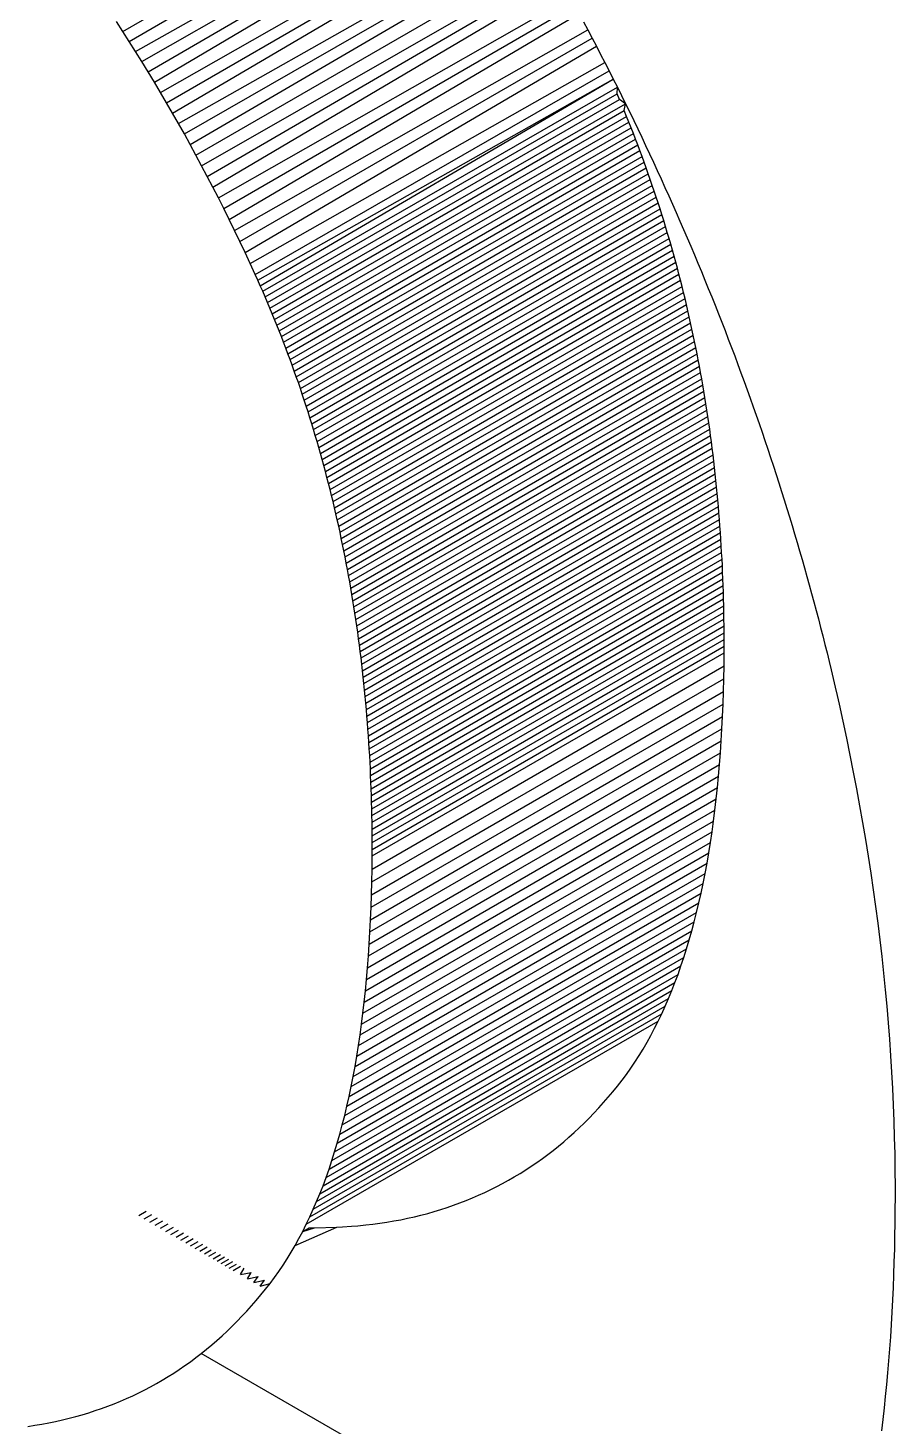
# Model space of a CAD drawing. Header units: millimetres. Extents: x 153 to 4750, y 92 to 3343.
# Drawn here: x 3988.69 to 3993.92, y 2413.38 to 2421.81 of the extents above; entities that cross this region are included whole.
import ezdxf

# ---------------------------------------------------------------- set-up
doc = ezdxf.new("R2010")
doc.units = ezdxf.units.MM

msp = doc.modelspace()

# ---------------------------------------------------------------- linework, layer by layer
for p, q in [((3989.2639, 2421.7844), (3991.3635, 2422.997)), ((3989.3026, 2421.7238), (3991.3936, 2422.9499)), ((3989.3409, 2421.663), (3991.4533, 2422.8553)), ((3989.3789, 2421.6019), (3991.4829, 2422.808)), ((3989.4165, 2421.5404), (3991.5123, 2422.7605)), ((3989.4538, 2421.4787), (3991.5416, 2422.7129)), ((3989.4907, 2421.4167), (3991.5996, 2422.6176)), ((3989.5272, 2421.3544), (3991.6284, 2422.5698)), ((3989.5634, 2421.2919), (3991.657, 2422.5219)), ((3989.5992, 2421.229), (3991.7137, 2422.4259)), ((3989.6346, 2421.1658), (3991.7418, 2422.3777)), ((3989.6697, 2421.1024), (3991.7697, 2422.3295)), ((3989.7044, 2421.0387), (3991.8122, 2422.2555)), ((3989.7388, 2420.9746), (3991.8526, 2422.1843)), ((3989.7728, 2420.9103), (3991.8799, 2422.1358)), ((3989.8064, 2420.8457), (3991.907, 2422.0872)), ((3989.8397, 2420.7808), (3991.9607, 2421.9896)), ((3989.8726, 2420.7156), (3991.9873, 2421.9407)), ((3989.9051, 2420.6502), (3992.0138, 2421.8918)), ((3989.2639, 2421.7844), (3989.2248, 2421.8447)), ((3989.3026, 2421.7238), (3989.2639, 2421.7844)), ((3989.9373, 2420.5844), (3992.0662, 2421.7936)), ((3992.0401, 2421.8427), (3992.0662, 2421.7936)), ((3992.0662, 2421.7936), (3992.0922, 2421.7444)), ((3989.3409, 2421.663), (3989.3026, 2421.7238)), ((3989.9691, 2420.5183), (3992.0922, 2421.7444)), ((3990.0005, 2420.452), (3992.118, 2421.6951)), ((3992.0922, 2421.7444), (3992.118, 2421.6951)), ((3992.118, 2421.6951), (3992.1436, 2421.6457)), ((3989.3789, 2421.6019), (3989.3409, 2421.663)), ((3992.1436, 2421.6457), (3992.1691, 2421.5962)), ((3989.4165, 2421.5404), (3989.3789, 2421.6019)), ((3989.4538, 2421.4787), (3989.4165, 2421.5404)), ((3990.0316, 2420.3854), (3992.1691, 2421.5962)), ((3990.0623, 2420.3185), (3992.1944, 2421.5466)), ((3992.1691, 2421.5962), (3992.1944, 2421.5466)), ((3992.1944, 2421.5466), (3992.2195, 2421.497)), ((3989.4907, 2421.4167), (3989.4538, 2421.4787)), ((3990.0774, 2420.2849), (3992.2195, 2421.497)), ((3990.0924, 2420.2512), (3992.2195, 2421.497)), ((3990.1072, 2420.2174), (3992.2445, 2421.4473)), ((3992.2195, 2421.497), (3992.2445, 2421.4473)), ((3992.2432, 2421.4084), (3992.2445, 2421.4473)), ((3992.2445, 2421.4473), (3992.2693, 2421.3975)), ((3989.5272, 2421.3544), (3989.4907, 2421.4167)), ((3990.1218, 2420.1836), (3992.2432, 2421.4084)), ((3990.1363, 2420.1497), (3992.2576, 2421.3744)), ((3992.2576, 2421.3744), (3992.2432, 2421.4084)), ((3992.294, 2421.3476), (3992.2576, 2421.3744)), ((3992.2693, 2421.3975), (3992.294, 2421.3476)), ((3989.5634, 2421.2919), (3989.5272, 2421.3544)), ((3989.5992, 2421.229), (3989.5634, 2421.2919)), ((3990.1506, 2420.1157), (3992.294, 2421.3476)), ((3990.1648, 2420.0816), (3992.2861, 2421.3064)), ((3992.2861, 2421.3064), (3992.294, 2421.3476)), ((3992.3001, 2421.2722), (3992.2861, 2421.3064)), ((3992.294, 2421.3476), (3992.3185, 2421.2976)), ((3992.3185, 2421.2976), (3992.3428, 2421.2475)), ((3989.6346, 2421.1658), (3989.5992, 2421.229)), ((3990.1787, 2420.0475), (3992.3001, 2421.2722)), ((3990.1926, 2420.0133), (3992.3139, 2421.238)), ((3990.2062, 2419.979), (3992.3275, 2421.2037)), ((3992.3139, 2421.238), (3992.3001, 2421.2722)), ((3992.3275, 2421.2037), (3992.3139, 2421.238)), ((3992.341, 2421.1693), (3992.3275, 2421.2037)), ((3992.3428, 2421.2475), (3992.3669, 2421.1974)), ((3992.3669, 2421.1974), (3992.3909, 2421.1472)), ((3989.6697, 2421.1024), (3989.6346, 2421.1658)), ((3990.2197, 2419.9446), (3992.341, 2421.1693)), ((3990.233, 2419.9101), (3992.3543, 2421.1348)), ((3992.3543, 2421.1348), (3992.341, 2421.1693)), ((3992.3675, 2421.1003), (3992.3543, 2421.1348)), ((3992.3909, 2421.1472), (3992.4147, 2421.0969)), ((3989.7044, 2421.0387), (3989.6697, 2421.1024)), ((3989.7388, 2420.9746), (3989.7044, 2421.0387)), ((3990.2462, 2419.8755), (3992.3675, 2421.1003)), ((3990.2592, 2419.8409), (3992.3805, 2421.0657)), ((3990.272, 2419.8062), (3992.3933, 2421.031)), ((3992.3805, 2421.0657), (3992.3675, 2421.1003)), ((3992.3933, 2421.031), (3992.3805, 2421.0657)), ((3992.406, 2420.9962), (3992.3933, 2421.031)), ((3992.4147, 2421.0969), (3992.4384, 2421.0465)), ((3992.4384, 2421.0465), (3992.4619, 2420.996)), ((3989.7728, 2420.9103), (3989.7388, 2420.9746)), ((3990.2847, 2419.7714), (3992.406, 2420.9962)), ((3990.2972, 2419.7365), (3992.4185, 2420.9613)), ((3992.4185, 2420.9613), (3992.406, 2420.9962)), ((3992.4308, 2420.9263), (3992.4185, 2420.9613)), ((3992.4619, 2420.996), (3992.4852, 2420.9455)), ((3992.4852, 2420.9455), (3992.5084, 2420.8948)), ((3989.8064, 2420.8457), (3989.7728, 2420.9103)), ((3990.3095, 2419.7016), (3992.4308, 2420.9263)), ((3990.3217, 2419.6666), (3992.443, 2420.8913)), ((3990.3337, 2419.6315), (3992.455, 2420.8562)), ((3992.443, 2420.8913), (3992.4308, 2420.9263)), ((3992.455, 2420.8562), (3992.443, 2420.8913)), ((3992.4669, 2420.821), (3992.455, 2420.8562)), ((3992.5084, 2420.8948), (3992.5313, 2420.8441)), ((3989.8397, 2420.7808), (3989.8064, 2420.8457)), ((3989.8726, 2420.7156), (3989.8397, 2420.7808)), ((3990.3456, 2419.5963), (3992.4669, 2420.821)), ((3990.3572, 2419.561), (3992.4786, 2420.7857)), ((3992.4786, 2420.7857), (3992.4669, 2420.821)), ((3992.4901, 2420.7504), (3992.4786, 2420.7857)), ((3992.5313, 2420.8441), (3992.5541, 2420.7934)), ((3992.5541, 2420.7934), (3992.5767, 2420.7426)), ((3989.9051, 2420.6502), (3989.8726, 2420.7156)), ((3990.3688, 2419.5257), (3992.4901, 2420.7504)), ((3990.3801, 2419.4902), (3992.5014, 2420.715)), ((3992.5014, 2420.715), (3992.4901, 2420.7504)), ((3992.5126, 2420.6795), (3992.5014, 2420.715)), ((3992.5767, 2420.7426), (3992.5991, 2420.6919)), ((3992.5991, 2420.6919), (3992.6213, 2420.6411)), ((3989.9373, 2420.5844), (3989.9051, 2420.6502)), ((3990.3913, 2419.4547), (3992.5126, 2420.6795)), ((3990.4023, 2419.4191), (3992.5237, 2420.6439)), ((3990.4132, 2419.3835), (3992.5345, 2420.6082)), ((3992.5237, 2420.6439), (3992.5126, 2420.6795)), ((3992.5345, 2420.6082), (3992.5237, 2420.6439)), ((3992.5452, 2420.5725), (3992.5345, 2420.6082)), ((3992.6213, 2420.6411), (3992.6433, 2420.5903)), ((3989.9691, 2420.5183), (3989.9373, 2420.5844)), ((3990.0005, 2420.452), (3989.9691, 2420.5183)), ((3990.4239, 2419.3477), (3992.5452, 2420.5725)), ((3990.4344, 2419.3119), (3992.5557, 2420.5366)), ((3992.5557, 2420.5366), (3992.5452, 2420.5725)), ((3992.5661, 2420.5007), (3992.5557, 2420.5366)), ((3992.6433, 2420.5903), (3992.6652, 2420.5396)), ((3992.6652, 2420.5396), (3992.6868, 2420.4888)), ((3990.0316, 2420.3854), (3990.0005, 2420.452)), ((3990.4448, 2419.276), (3992.5661, 2420.5007)), ((3990.455, 2419.24), (3992.5763, 2420.4647)), ((3992.5763, 2420.4647), (3992.5661, 2420.5007)), ((3992.5864, 2420.4287), (3992.5763, 2420.4647)), ((3992.6868, 2420.4888), (3992.7083, 2420.438)), ((3992.7083, 2420.438), (3992.7296, 2420.3871)), ((3990.0623, 2420.3185), (3990.0316, 2420.3854)), ((3990.465, 2419.2039), (3992.5864, 2420.4287)), ((3990.4749, 2419.1678), (3992.5962, 2420.3925)), ((3990.4846, 2419.1315), (3992.606, 2420.3563)), ((3992.5962, 2420.3925), (3992.5864, 2420.4287)), ((3992.606, 2420.3563), (3992.5962, 2420.3925)), ((3992.6155, 2420.32), (3992.606, 2420.3563)), ((3992.7296, 2420.3871), (3992.7507, 2420.3363)), ((3990.0774, 2420.2849), (3990.0623, 2420.3185)), ((3990.0924, 2420.2512), (3990.0774, 2420.2849)), ((3990.4942, 2419.0952), (3992.6155, 2420.32)), ((3990.5036, 2419.0588), (3992.6249, 2420.2836)), ((3992.6249, 2420.2836), (3992.6155, 2420.32)), ((3992.6341, 2420.2471), (3992.6249, 2420.2836)), ((3992.7507, 2420.3363), (3992.7716, 2420.2855)), ((3992.7716, 2420.2855), (3992.7923, 2420.2346)), ((3990.1072, 2420.2174), (3990.0924, 2420.2512)), ((3990.1218, 2420.1836), (3990.1072, 2420.2174)), ((3990.1363, 2420.1497), (3990.1218, 2420.1836)), ((3990.5128, 2419.0224), (3992.6341, 2420.2471)), ((3990.5218, 2418.9858), (3992.6432, 2420.2106)), ((3992.6432, 2420.2106), (3992.6341, 2420.2471)), ((3992.6521, 2420.1739), (3992.6432, 2420.2106)), ((3992.7923, 2420.2346), (3992.8129, 2420.1838)), ((3992.8129, 2420.1838), (3992.8332, 2420.1329)), ((3990.1506, 2420.1157), (3990.1363, 2420.1497)), ((3990.1648, 2420.0816), (3990.1506, 2420.1157)), ((3990.5307, 2418.9492), (3992.6521, 2420.1739)), ((3990.5395, 2418.9125), (3992.6608, 2420.1372)), ((3990.548, 2418.8757), (3992.6693, 2420.1005)), ((3992.6608, 2420.1372), (3992.6521, 2420.1739)), ((3992.6693, 2420.1005), (3992.6608, 2420.1372)), ((3992.6777, 2420.0636), (3992.6693, 2420.1005)), ((3992.8332, 2420.1329), (3992.8534, 2420.082)), ((3990.1787, 2420.0475), (3990.1648, 2420.0816)), ((3990.1926, 2420.0133), (3990.1787, 2420.0475)), ((3990.2062, 2419.979), (3990.1926, 2420.0133)), ((3990.5564, 2418.8388), (3992.6777, 2420.0636)), ((3990.5647, 2418.8019), (3992.686, 2420.0266)), ((3992.686, 2420.0266), (3992.6777, 2420.0636)), ((3992.694, 2419.9896), (3992.686, 2420.0266)), ((3992.8534, 2420.082), (3992.8734, 2420.0311)), ((3992.8734, 2420.0311), (3992.8932, 2419.9802)), ((3990.2197, 2419.9446), (3990.2062, 2419.979)), ((3990.233, 2419.9101), (3990.2197, 2419.9446)), ((3990.5727, 2418.7649), (3992.694, 2419.9896)), ((3990.5806, 2418.7278), (3992.702, 2419.9525)), ((3992.702, 2419.9525), (3992.694, 2419.9896)), ((3992.7097, 2419.9153), (3992.702, 2419.9525)), ((3992.8932, 2419.9802), (3992.9128, 2419.9293)), ((3992.9128, 2419.9293), (3992.9322, 2419.8783)), ((3990.2462, 2419.8755), (3990.233, 2419.9101)), ((3990.2592, 2419.8409), (3990.2462, 2419.8755)), ((3990.272, 2419.8062), (3990.2592, 2419.8409)), ((3990.5884, 2418.6906), (3992.7097, 2419.9153)), ((3990.5959, 2418.6533), (3992.7173, 2419.8781)), ((3990.6034, 2418.616), (3992.7247, 2419.8407)), ((3992.7173, 2419.8781), (3992.7097, 2419.9153)), ((3992.7247, 2419.8407), (3992.7173, 2419.8781)), ((3992.7319, 2419.8033), (3992.7247, 2419.8407)), ((3992.9322, 2419.8783), (3992.9515, 2419.8274)), ((3990.2847, 2419.7714), (3990.272, 2419.8062)), ((3990.2972, 2419.7365), (3990.2847, 2419.7714)), ((3990.6106, 2418.5785), (3992.7319, 2419.8033)), ((3990.6177, 2418.541), (3992.739, 2419.7658)), ((3992.739, 2419.7658), (3992.7319, 2419.8033)), ((3992.7459, 2419.7282), (3992.739, 2419.7658)), ((3992.9515, 2419.8274), (3992.9705, 2419.7764)), ((3992.9705, 2419.7764), (3992.9894, 2419.7255)), ((3990.3095, 2419.7016), (3990.2972, 2419.7365)), ((3990.3217, 2419.6666), (3990.3095, 2419.7016)), ((3990.6246, 2418.5034), (3992.7459, 2419.7282)), ((3990.6314, 2418.4658), (3992.7527, 2419.6905)), ((3992.7527, 2419.6905), (3992.7459, 2419.7282)), ((3992.7593, 2419.6528), (3992.7527, 2419.6905)), ((3992.9894, 2419.7255), (3993.0081, 2419.6745)), ((3993.0081, 2419.6745), (3993.0266, 2419.6235)), ((3990.3337, 2419.6315), (3990.3217, 2419.6666)), ((3990.3456, 2419.5963), (3990.3337, 2419.6315)), ((3990.3572, 2419.561), (3990.3456, 2419.5963)), ((3990.638, 2418.428), (3992.7593, 2419.6528)), ((3990.6444, 2418.3902), (3992.7657, 2419.615)), ((3992.7657, 2419.615), (3992.7593, 2419.6528)), ((3992.772, 2419.5771), (3992.7657, 2419.615)), ((3993.0266, 2419.6235), (3993.0449, 2419.5725)), ((3990.3688, 2419.5257), (3990.3572, 2419.561)), ((3990.3801, 2419.4902), (3990.3688, 2419.5257)), ((3990.6506, 2418.3523), (3992.772, 2419.5771)), ((3990.6567, 2418.3143), (3992.7781, 2419.5391)), ((3992.7781, 2419.5391), (3992.772, 2419.5771)), ((3992.784, 2419.501), (3992.7781, 2419.5391)), ((3993.0449, 2419.5725), (3993.063, 2419.5215)), ((3993.063, 2419.5215), (3993.081, 2419.4705)), ((3990.3913, 2419.4547), (3990.3801, 2419.4902)), ((3990.4023, 2419.4191), (3990.3913, 2419.4547)), ((3990.4132, 2419.3835), (3990.4023, 2419.4191)), ((3990.6627, 2418.2763), (3992.784, 2419.501)), ((3990.6684, 2418.2381), (3992.7898, 2419.4629)), ((3990.674, 2418.1999), (3992.7954, 2419.4246)), ((3992.7898, 2419.4629), (3992.784, 2419.501)), ((3992.7954, 2419.4246), (3992.7898, 2419.4629)), ((3992.8008, 2419.3863), (3992.7954, 2419.4246)), ((3993.081, 2419.4705), (3993.0987, 2419.4195)), ((3993.0987, 2419.4195), (3993.1163, 2419.3684)), ((3990.4239, 2419.3477), (3990.4132, 2419.3835)), ((3990.4344, 2419.3119), (3990.4239, 2419.3477)), ((3990.6795, 2418.1616), (3992.8008, 2419.3863)), ((3990.6848, 2418.1232), (3992.8061, 2419.3479)), ((3992.8061, 2419.3479), (3992.8008, 2419.3863)), ((3992.8112, 2419.3095), (3992.8061, 2419.3479)), ((3993.1163, 2419.3684), (3993.1337, 2419.3174)), ((3990.4448, 2419.276), (3990.4344, 2419.3119)), ((3990.455, 2419.24), (3990.4448, 2419.276)), ((3990.6899, 2418.0847), (3992.8112, 2419.3095)), ((3990.6948, 2418.0462), (3992.8161, 2419.2709)), ((3992.8161, 2419.2709), (3992.8112, 2419.3095)), ((3992.8209, 2419.2323), (3992.8161, 2419.2709)), ((3993.1337, 2419.3174), (3993.1509, 2419.2663)), ((3993.1509, 2419.2663), (3993.1679, 2419.2152)), ((3990.465, 2419.2039), (3990.455, 2419.24)), ((3990.4749, 2419.1678), (3990.465, 2419.2039)), ((3990.4846, 2419.1315), (3990.4749, 2419.1678)), ((3990.6996, 2418.0076), (3992.8209, 2419.2323)), ((3990.7042, 2417.9689), (3992.8255, 2419.1936)), ((3992.8255, 2419.1936), (3992.8209, 2419.2323)), ((3992.83, 2419.1548), (3992.8255, 2419.1936)), ((3993.1679, 2419.2152), (3993.1847, 2419.1641)), ((3990.4942, 2419.0952), (3990.4846, 2419.1315)), ((3990.5036, 2419.0588), (3990.4942, 2419.0952)), ((3990.7087, 2417.9301), (3992.83, 2419.1548)), ((3990.713, 2417.8912), (3992.8343, 2419.116)), ((3992.8343, 2419.116), (3992.83, 2419.1548)), ((3992.8384, 2419.077), (3992.8343, 2419.116)), ((3993.1847, 2419.1641), (3993.2014, 2419.113)), ((3993.2014, 2419.113), (3993.2178, 2419.0619)), ((3990.5128, 2419.0224), (3990.5036, 2419.0588)), ((3990.5218, 2418.9858), (3990.5128, 2419.0224)), ((3990.7171, 2417.8523), (3992.8384, 2419.077)), ((3990.721, 2417.8133), (3992.8424, 2419.038)), ((3990.7248, 2417.7742), (3992.8462, 2418.9989)), ((3992.8424, 2419.038), (3992.8384, 2419.077)), ((3992.8462, 2418.9989), (3992.8424, 2419.038)), ((3992.8498, 2418.9597), (3992.8462, 2418.9989)), ((3993.2178, 2419.0619), (3993.2341, 2419.0108)), ((3993.2341, 2419.0108), (3993.2502, 2418.9596)), ((3990.5307, 2418.9492), (3990.5218, 2418.9858)), ((3990.5395, 2418.9125), (3990.5307, 2418.9492)), ((3990.7285, 2417.735), (3992.8498, 2418.9597)), ((3990.7319, 2417.6957), (3992.8532, 2418.9205)), ((3992.8532, 2418.9205), (3992.8498, 2418.9597)), ((3992.8565, 2418.8811), (3992.8532, 2418.9205)), ((3993.2502, 2418.9596), (3993.2661, 2418.9085)), ((3990.548, 2418.8757), (3990.5395, 2418.9125)), ((3990.5564, 2418.8388), (3990.548, 2418.8757)), ((3990.5647, 2418.8019), (3990.5564, 2418.8388)), ((3990.7352, 2417.6564), (3992.8565, 2418.8811)), ((3990.7384, 2417.6169), (3992.8597, 2418.8417)), ((3992.8597, 2418.8417), (3992.8565, 2418.8811)), ((3992.8627, 2418.8022), (3992.8597, 2418.8417)), ((3993.2661, 2418.9085), (3993.2818, 2418.8573)), ((3993.2818, 2418.8573), (3993.2973, 2418.8062)), ((3990.5727, 2418.7649), (3990.5647, 2418.8019)), ((3990.5806, 2418.7278), (3990.5727, 2418.7649)), ((3990.7413, 2417.5774), (3992.8627, 2418.8022)), ((3990.7441, 2417.5379), (3992.8655, 2418.7626)), ((3992.8655, 2418.7626), (3992.8627, 2418.8022)), ((3992.8681, 2418.723), (3992.8655, 2418.7626)), ((3993.2973, 2418.8062), (3993.3127, 2418.755)), ((3993.3127, 2418.755), (3993.3279, 2418.7038)), ((3990.5884, 2418.6906), (3990.5806, 2418.7278)), ((3990.5959, 2418.6533), (3990.5884, 2418.6906)), ((3990.7468, 2417.4982), (3992.8681, 2418.723)), ((3990.7493, 2417.4585), (3992.8706, 2418.6832)), ((3992.8706, 2418.6832), (3992.8681, 2418.723)), ((3992.8729, 2418.6434), (3992.8706, 2418.6832)), ((3993.3279, 2418.7038), (3993.3428, 2418.6526)), ((3990.6034, 2418.616), (3990.5959, 2418.6533)), ((3990.6106, 2418.5785), (3990.6034, 2418.616)), ((3990.6177, 2418.541), (3990.6106, 2418.5785)), ((3990.7516, 2417.4186), (3992.8729, 2418.6434)), ((3990.7537, 2417.3787), (3992.875, 2418.6035)), ((3992.875, 2418.6035), (3992.8729, 2418.6434)), ((3992.877, 2418.5635), (3992.875, 2418.6035)), ((3993.3428, 2418.6526), (3993.3576, 2418.6013)), ((3993.3576, 2418.6013), (3993.3722, 2418.5501)), ((3990.6246, 2418.5034), (3990.6177, 2418.541)), ((3990.6314, 2418.4658), (3990.6246, 2418.5034)), ((3990.7557, 2417.3388), (3992.877, 2418.5635)), ((3990.7575, 2417.2987), (3992.8788, 2418.5235)), ((3992.8788, 2418.5235), (3992.877, 2418.5635)), ((3992.8805, 2418.4833), (3992.8788, 2418.5235)), ((3993.3722, 2418.5501), (3993.3866, 2418.4989)), ((3993.3866, 2418.4989), (3993.4009, 2418.4476)), ((3990.638, 2418.428), (3990.6314, 2418.4658)), ((3990.6444, 2418.3902), (3990.638, 2418.428)), ((3990.7592, 2417.2586), (3992.8805, 2418.4833)), ((3990.7607, 2417.2183), (3992.882, 2418.4431)), ((3992.882, 2418.4431), (3992.8805, 2418.4833)), ((3992.8833, 2418.4028), (3992.882, 2418.4431)), ((3993.4009, 2418.4476), (3993.4149, 2418.3963)), ((3990.6506, 2418.3523), (3990.6444, 2418.3902)), ((3990.6567, 2418.3143), (3990.6506, 2418.3523)), ((3990.762, 2417.178), (3992.8833, 2418.4028)), ((3990.7632, 2417.1377), (3992.8845, 2418.3624)), ((3992.8845, 2418.3624), (3992.8833, 2418.4028)), ((3992.8855, 2418.322), (3992.8845, 2418.3624)), ((3993.4149, 2418.3963), (3993.4288, 2418.3451)), ((3993.4288, 2418.3451), (3993.4425, 2418.2938)), ((3990.6627, 2418.2763), (3990.6567, 2418.3143)), ((3990.6684, 2418.2381), (3990.6627, 2418.2763)), ((3990.7642, 2417.0972), (3992.8855, 2418.322)), ((3990.765, 2417.0567), (3992.8863, 2418.2814)), ((3990.7657, 2417.0161), (3992.887, 2418.2408)), ((3992.8863, 2418.2814), (3992.8855, 2418.322)), ((3992.887, 2418.2408), (3992.8863, 2418.2814)), ((3992.8875, 2418.2001), (3992.887, 2418.2408)), ((3993.4425, 2418.2938), (3993.4559, 2418.2425)), ((3993.4559, 2418.2425), (3993.4693, 2418.1912)), ((3990.674, 2418.1999), (3990.6684, 2418.2381)), ((3990.6795, 2418.1616), (3990.674, 2418.1999)), ((3990.6848, 2418.1232), (3990.6795, 2418.1616)), ((3990.7662, 2416.9754), (3992.8875, 2418.2001)), ((3990.7665, 2416.9346), (3992.8878, 2418.1593)), ((3992.8878, 2418.1593), (3992.8875, 2418.2001)), ((3992.888, 2418.1185), (3992.8878, 2418.1593)), ((3993.4693, 2418.1912), (3993.4824, 2418.1398)), ((3990.6899, 2418.0847), (3990.6848, 2418.1232)), ((3990.6948, 2418.0462), (3990.6899, 2418.0847)), ((3990.7667, 2416.8937), (3992.888, 2418.1185)), ((3990.7667, 2416.8532), (3992.888, 2418.078)), ((3992.8879, 2418.0382), (3992.888, 2418.078)), ((3992.888, 2418.078), (3992.888, 2418.1185)), ((3993.4824, 2418.1398), (3993.4953, 2418.0885)), ((3993.4953, 2418.0885), (3993.5081, 2418.0371)), ((3990.6996, 2418.0076), (3990.6948, 2418.0462)), ((3990.7042, 2417.9689), (3990.6996, 2418.0076)), ((3990.7665, 2416.8135), (3992.8879, 2418.0382)), ((3992.8871, 2417.9594), (3992.8879, 2418.0382)), ((3993.5081, 2418.0371), (3993.5206, 2417.9858)), ((3990.7087, 2417.9301), (3990.7042, 2417.9689)), ((3990.713, 2417.8912), (3990.7087, 2417.9301)), ((3990.7658, 2416.7346), (3992.8871, 2417.9594)), ((3992.8858, 2417.8815), (3992.8871, 2417.9594)), ((3993.5206, 2417.9858), (3993.533, 2417.9344)), ((3993.533, 2417.9344), (3993.5452, 2417.883)), ((3990.7171, 2417.8523), (3990.713, 2417.8912)), ((3990.721, 2417.8133), (3990.7171, 2417.8523)), ((3990.7645, 2416.6568), (3992.8858, 2417.8815)), ((3992.8839, 2417.8046), (3992.8858, 2417.8815)), ((3993.5452, 2417.883), (3993.5572, 2417.8316)), ((3993.5572, 2417.8316), (3993.569, 2417.7802)), ((3990.7248, 2417.7742), (3990.721, 2417.8133)), ((3990.7285, 2417.735), (3990.7248, 2417.7742)), ((3990.7319, 2417.6957), (3990.7285, 2417.735)), ((3990.7626, 2416.5799), (3992.8839, 2417.8046)), ((3992.8814, 2417.7288), (3992.8839, 2417.8046)), ((3993.569, 2417.7802), (3993.5806, 2417.7288)), ((3990.7352, 2417.6564), (3990.7319, 2417.6957)), ((3990.7384, 2417.6169), (3990.7352, 2417.6564)), ((3990.757, 2416.4291), (3992.8783, 2417.6538)), ((3990.7601, 2416.504), (3992.8814, 2417.7288)), ((3992.8747, 2417.5799), (3992.8783, 2417.6538)), ((3992.8783, 2417.6538), (3992.8814, 2417.7288)), ((3993.5806, 2417.7288), (3993.6032, 2417.6262)), ((3990.7413, 2417.5774), (3990.7384, 2417.6169)), ((3990.7441, 2417.5379), (3990.7413, 2417.5774)), ((3990.7534, 2416.3552), (3992.8747, 2417.5799)), ((3992.8704, 2417.507), (3992.8747, 2417.5799)), ((3993.6032, 2417.6262), (3993.625, 2417.5238)), ((3990.7468, 2417.4982), (3990.7441, 2417.5379)), ((3990.7493, 2417.4585), (3990.7468, 2417.4982)), ((3990.7491, 2416.2822), (3992.8704, 2417.507)), ((3992.8656, 2417.435), (3992.8704, 2417.507)), ((3993.625, 2417.5238), (3993.6461, 2417.4215)), ((3990.7443, 2416.2102), (3992.8656, 2417.435)), ((3990.7516, 2417.4186), (3990.7493, 2417.4585)), ((3990.7537, 2417.3787), (3990.7516, 2417.4186)), ((3992.8601, 2417.364), (3992.8656, 2417.435)), ((3993.6461, 2417.4215), (3993.6663, 2417.3193)), ((3990.7388, 2416.1393), (3992.8601, 2417.364)), ((3990.7557, 2417.3388), (3990.7537, 2417.3787)), ((3990.7575, 2417.2987), (3990.7557, 2417.3388)), ((3992.8541, 2417.294), (3992.8601, 2417.364)), ((3993.6663, 2417.3193), (3993.6858, 2417.2174)), ((3990.7328, 2416.0692), (3992.8541, 2417.294)), ((3990.7592, 2417.2586), (3990.7575, 2417.2987)), ((3990.7607, 2417.2183), (3990.7592, 2417.2586)), ((3992.8475, 2417.225), (3992.8541, 2417.294)), ((3990.719, 2415.9322), (3992.8403, 2417.1569)), ((3990.7262, 2416.0002), (3992.8475, 2417.225)), ((3990.762, 2417.178), (3990.7607, 2417.2183)), ((3990.7632, 2417.1377), (3990.762, 2417.178)), ((3992.8325, 2417.0898), (3992.8403, 2417.1569)), ((3992.8403, 2417.1569), (3992.8475, 2417.225)), ((3993.6858, 2417.2174), (3993.7045, 2417.1156)), ((3990.7112, 2415.8651), (3992.8325, 2417.0898)), ((3990.7642, 2417.0972), (3990.7632, 2417.1377)), ((3990.765, 2417.0567), (3990.7642, 2417.0972)), ((3992.8241, 2417.0237), (3992.8325, 2417.0898)), ((3993.7045, 2417.1156), (3993.7224, 2417.014)), ((3990.7028, 2415.799), (3992.8241, 2417.0237)), ((3990.7657, 2417.0161), (3990.765, 2417.0567)), ((3990.7662, 2416.9754), (3990.7657, 2417.0161)), ((3990.7665, 2416.9346), (3990.7662, 2416.9754)), ((3992.8152, 2416.9586), (3992.8241, 2417.0237)), ((3993.7224, 2417.014), (3993.7395, 2416.9125)), ((3990.6843, 2415.6698), (3992.8056, 2416.8945)), ((3990.6938, 2415.7339), (3992.8152, 2416.9586)), ((3990.7667, 2416.8937), (3990.7665, 2416.9346)), ((3990.7667, 2416.8532), (3990.7667, 2416.8937)), ((3992.7955, 2416.8313), (3992.8056, 2416.8945)), ((3992.8056, 2416.8945), (3992.8152, 2416.9586)), ((3993.7395, 2416.9125), (3993.7559, 2416.8112)), ((3990.6741, 2415.6066), (3992.7955, 2416.8313)), ((3990.7658, 2416.7346), (3990.7665, 2416.8135)), ((3990.7665, 2416.8135), (3990.7667, 2416.8532)), ((3992.7847, 2416.7692), (3992.7955, 2416.8313)), ((3993.7559, 2416.8112), (3993.7714, 2416.7101)), ((3990.6634, 2415.5444), (3992.7847, 2416.7692)), ((3990.7645, 2416.6568), (3990.7658, 2416.7346)), ((3992.7734, 2416.708), (3992.7847, 2416.7692)), ((3990.6402, 2415.423), (3992.7615, 2416.6478)), ((3990.6521, 2415.4832), (3992.7734, 2416.708)), ((3990.7626, 2416.5799), (3990.7645, 2416.6568)), ((3992.749, 2416.5885), (3992.7615, 2416.6478)), ((3992.7615, 2416.6478), (3992.7734, 2416.708)), ((3993.7714, 2416.7101), (3993.7862, 2416.6091)), ((3990.6277, 2415.3638), (3992.749, 2416.5885)), ((3990.7601, 2416.504), (3990.7626, 2416.5799)), ((3992.7359, 2416.5303), (3992.749, 2416.5885)), ((3993.7862, 2416.6091), (3993.8002, 2416.5084)), ((3990.6009, 2415.2483), (3992.7222, 2416.473)), ((3990.6146, 2415.3055), (3992.7359, 2416.5303)), ((3990.757, 2416.4291), (3990.7601, 2416.504)), ((3992.708, 2416.4167), (3992.7222, 2416.473)), ((3992.7222, 2416.473), (3992.7359, 2416.5303)), ((3993.8002, 2416.5084), (3993.8134, 2416.4077)), ((3990.5867, 2415.192), (3992.708, 2416.4167)), ((3990.7534, 2416.3552), (3990.757, 2416.4291)), ((3992.6931, 2416.3614), (3992.708, 2416.4167)), ((3993.8134, 2416.4077), (3993.8258, 2416.3073)), ((3990.5564, 2415.0823), (3992.6777, 2416.3071)), ((3990.5718, 2415.1367), (3992.6931, 2416.3614)), ((3990.7491, 2416.2822), (3990.7534, 2416.3552)), ((3992.6616, 2416.2537), (3992.6777, 2416.3071)), ((3992.6777, 2416.3071), (3992.6931, 2416.3614)), ((3993.8258, 2416.3073), (3993.8374, 2416.207)), ((3990.5403, 2415.029), (3992.6616, 2416.2537)), ((3990.7443, 2416.2102), (3990.7491, 2416.2822)), ((3992.645, 2416.2013), (3992.6616, 2416.2537)), ((3990.5065, 2414.9252), (3992.6278, 2416.15)), ((3990.5237, 2414.9766), (3992.645, 2416.2013)), ((3990.7328, 2416.0692), (3990.7388, 2416.1393)), ((3990.7388, 2416.1393), (3990.7443, 2416.2102)), ((3992.61, 2416.0995), (3992.6278, 2416.15)), ((3992.6278, 2416.15), (3992.645, 2416.2013)), ((3993.8374, 2416.207), (3993.8483, 2416.1069)), ((3990.4703, 2414.8254), (3992.5916, 2416.0501)), ((3990.4887, 2414.8748), (3992.61, 2416.0995)), ((3990.7262, 2416.0002), (3990.7328, 2416.0692)), ((3992.5727, 2416.0016), (3992.5916, 2416.0501)), ((3992.5916, 2416.0501), (3992.61, 2416.0995)), ((3993.8483, 2416.1069), (3993.8583, 2416.007)), ((3990.4514, 2414.7769), (3992.5727, 2416.0016)), ((3990.719, 2415.9322), (3990.7262, 2416.0002)), ((3992.5531, 2415.9542), (3992.5727, 2416.0016)), ((3993.8583, 2416.007), (3993.8676, 2415.9072)), ((3990.4116, 2414.6829), (3992.533, 2415.9077)), ((3990.4318, 2414.7294), (3992.5531, 2415.9542)), ((3990.7112, 2415.8651), (3990.719, 2415.9322)), ((3992.5122, 2415.8622), (3992.533, 2415.9077)), ((3992.533, 2415.9077), (3992.5531, 2415.9542)), ((3993.8676, 2415.9072), (3993.8761, 2415.8076)), ((3990.3696, 2414.5929), (3992.4909, 2415.8176)), ((3990.3909, 2414.6374), (3992.5122, 2415.8622)), ((3990.6938, 2415.7339), (3990.7028, 2415.799)), ((3990.7028, 2415.799), (3990.7112, 2415.8651)), ((3992.469, 2415.7741), (3992.4909, 2415.8176)), ((3992.4909, 2415.8176), (3992.5122, 2415.8622)), ((3993.8761, 2415.8076), (3993.8838, 2415.7082)), ((3990.6843, 2415.6698), (3990.6938, 2415.7339)), ((3992.4234, 2415.6899), (3992.4465, 2415.7315)), ((3992.4465, 2415.7315), (3992.469, 2415.7741)), ((3990.6741, 2415.6066), (3990.6843, 2415.6698)), ((3992.3755, 2415.6096), (3992.3997, 2415.6492)), ((3992.3997, 2415.6492), (3992.4234, 2415.6899)), ((3993.8838, 2415.7082), (3993.8907, 2415.6089)), ((3990.6521, 2415.4832), (3990.6634, 2415.5444)), ((3990.6634, 2415.5444), (3990.6741, 2415.6066)), ((3992.3252, 2415.5333), (3992.3506, 2415.5709)), ((3992.3506, 2415.5709), (3992.3755, 2415.6096)), ((3993.8907, 2415.6089), (3993.8969, 2415.5098)), ((3990.6402, 2415.423), (3990.6521, 2415.4832)), ((3992.2453, 2415.4261), (3992.2725, 2415.4608)), ((3992.2725, 2415.4608), (3992.2991, 2415.4965)), ((3992.2991, 2415.4965), (3992.3252, 2415.5333)), ((3993.8969, 2415.5098), (3993.9022, 2415.4109)), ((3990.6277, 2415.3638), (3990.6402, 2415.423)), ((3992.1896, 2415.3589), (3992.2176, 2415.3921)), ((3992.2176, 2415.3921), (3992.2453, 2415.4261)), ((3993.9022, 2415.4109), (3993.9068, 2415.3122)), ((3990.6009, 2415.2483), (3990.6146, 2415.3055)), ((3990.6146, 2415.3055), (3990.6277, 2415.3638)), ((3992.1033, 2415.2632), (3992.1324, 2415.2944)), ((3992.1324, 2415.2944), (3992.1612, 2415.3263)), ((3992.1612, 2415.3263), (3992.1896, 2415.3589)), ((3993.9068, 2415.3122), (3993.9105, 2415.2136)), ((3990.5867, 2415.192), (3990.6009, 2415.2483)), ((3992.044, 2415.2029), (3992.0738, 2415.2327)), ((3992.0738, 2415.2327), (3992.1033, 2415.2632)), ((3993.9105, 2415.2136), (3993.9135, 2415.1152)), ((3990.5564, 2415.0823), (3990.5718, 2415.1367)), ((3990.5718, 2415.1367), (3990.5867, 2415.192)), ((3991.9523, 2415.1176), (3991.9832, 2415.1453)), ((3991.9832, 2415.1453), (3992.0138, 2415.1738)), ((3992.0138, 2415.1738), (3992.044, 2415.2029)), ((3990.5403, 2415.029), (3990.5564, 2415.0823)), ((3991.8249, 2415.0135), (3991.8573, 2415.0385)), ((3991.8573, 2415.0385), (3991.8893, 2415.0642)), ((3991.8893, 2415.0642), (3991.921, 2415.0905)), ((3991.921, 2415.0905), (3991.9523, 2415.1176)), ((3993.9135, 2415.1152), (3993.9157, 2415.017)), ((3990.5065, 2414.9252), (3990.5237, 2414.9766)), ((3990.5237, 2414.9766), (3990.5403, 2415.029)), ((3991.7256, 2414.9426), (3991.7591, 2414.9656)), ((3991.7591, 2414.9656), (3991.7922, 2414.9892)), ((3991.7922, 2414.9892), (3991.8249, 2415.0135)), ((3993.9157, 2415.017), (3993.9171, 2414.9189)), ((3990.4703, 2414.8254), (3990.4887, 2414.8748)), ((3990.4887, 2414.8748), (3990.5065, 2414.9252)), ((3991.5881, 2414.8578), (3991.623, 2414.878)), ((3991.623, 2414.878), (3991.6576, 2414.8989)), ((3991.6576, 2414.8989), (3991.6918, 2414.9204)), ((3991.6918, 2414.9204), (3991.7256, 2414.9426)), ((3993.9171, 2414.9189), (3993.9178, 2414.8211)), ((3990.4514, 2414.7769), (3990.4703, 2414.8254)), ((3991.4081, 2414.7673), (3991.4448, 2414.784)), ((3991.4448, 2414.784), (3991.4812, 2414.8015)), ((3991.4812, 2414.8015), (3991.5172, 2414.8196)), ((3991.5172, 2414.8196), (3991.5528, 2414.8384)), ((3991.5528, 2414.8384), (3991.5881, 2414.8578)), ((3993.9178, 2414.8211), (3993.9178, 2414.7592)), ((3990.4116, 2414.6829), (3990.4318, 2414.7294)), ((3990.4318, 2414.7294), (3990.4514, 2414.7769)), ((3991.2189, 2414.694), (3991.2575, 2414.7073)), ((3991.2575, 2414.7073), (3991.2957, 2414.7213)), ((3991.2957, 2414.7213), (3991.3335, 2414.7359)), ((3991.3335, 2414.7359), (3991.371, 2414.7513)), ((3991.371, 2414.7513), (3991.4081, 2414.7673)), ((3993.9178, 2414.7592), (3993.9174, 2414.6792)), ((3989.3596, 2414.645), (3989.4054, 2414.6714)), ((3989.3934, 2414.6253), (3989.4392, 2414.6517)), ((3989.4267, 2414.606), (3989.4723, 2414.6324)), ((3990.3696, 2414.5929), (3990.3909, 2414.6374)), ((3990.3909, 2414.6374), (3990.4116, 2414.6829)), ((3990.897, 2414.6126), (3990.9389, 2414.6204)), ((3990.9389, 2414.6204), (3990.98, 2414.6289)), ((3990.98, 2414.6289), (3991.0208, 2414.638)), ((3991.0208, 2414.638), (3991.0605, 2414.6477)), ((3991.0605, 2414.6477), (3991.1011, 2414.6583)), ((3991.1011, 2414.6583), (3991.1408, 2414.6696)), ((3991.1408, 2414.6696), (3991.18, 2414.6815)), ((3991.18, 2414.6815), (3991.2189, 2414.694)), ((3993.9174, 2414.6792), (3993.9165, 2414.5999)), ((3989.4594, 2414.587), (3989.5049, 2414.6133)), ((3989.4915, 2414.5684), (3989.537, 2414.5946)), ((3989.5231, 2414.5501), (3989.5684, 2414.5763)), ((3989.5541, 2414.5321), (3989.5993, 2414.5582)), ((3989.5845, 2414.5144), (3989.6297, 2414.5405)), ((3990.3021, 2414.4651), (3990.5527, 2414.5754)), ((3990.3252, 2414.5067), (3990.3477, 2414.5493)), ((3990.3477, 2414.5493), (3990.3696, 2414.5929)), ((3990.3477, 2414.5493), (3990.4182, 2414.5718)), ((3990.3477, 2414.5493), (3990.3864, 2414.5716)), ((3990.3864, 2414.5716), (3990.4182, 2414.5718)), ((3990.4182, 2414.5718), (3990.5527, 2414.5754)), ((3990.5527, 2414.5754), (3990.5871, 2414.5771)), ((3990.5871, 2414.5771), (3990.6411, 2414.5806)), ((3990.6411, 2414.5806), (3990.6808, 2414.5839)), ((3990.6808, 2414.5839), (3990.728, 2414.5885)), ((3990.728, 2414.5885), (3990.7709, 2414.5935)), ((3990.7709, 2414.5935), (3990.8135, 2414.5992)), ((3990.8135, 2414.5992), (3990.8557, 2414.6056)), ((3990.8557, 2414.6056), (3990.897, 2414.6126)), ((3993.9165, 2414.5999), (3993.9153, 2414.5211)), ((3989.6143, 2414.4971), (3989.6594, 2414.5231)), ((3989.6436, 2414.4801), (3989.6886, 2414.5061)), ((3989.6723, 2414.4634), (3989.7173, 2414.4894)), ((3989.7005, 2414.4471), (3989.7453, 2414.473)), ((3989.7281, 2414.4311), (3989.7728, 2414.457)), ((3990.2784, 2414.4245), (3990.3021, 2414.4651)), ((3990.3021, 2414.4651), (3990.3252, 2414.5067)), ((3993.9153, 2414.5211), (3993.9136, 2414.4431)), ((3989.7551, 2414.4154), (3989.7971, 2414.4397)), ((3989.7815, 2414.4001), (3989.8237, 2414.4244)), ((3989.8074, 2414.3851), (3989.8519, 2414.4108)), ((3989.8327, 2414.3704), (3989.8772, 2414.3961)), ((3989.8574, 2414.356), (3989.9018, 2414.3817)), ((3989.8816, 2414.342), (3989.9259, 2414.3676)), ((3990.2293, 2414.3462), (3990.2541, 2414.3849)), ((3990.2541, 2414.3849), (3990.2784, 2414.4245)), ((3993.9114, 2414.3656), (3993.9089, 2414.2888)), ((3993.9136, 2414.4431), (3993.9114, 2414.3656)), ((3989.9052, 2414.3283), (3989.948, 2414.353)), ((3989.9282, 2414.3149), (3989.9724, 2414.3404)), ((3989.9726, 2414.2892), (3989.9948, 2414.3274)), ((3989.9726, 2414.2892), (3990.0379, 2414.3022)), ((3990.0147, 2414.2647), (3990.0379, 2414.3022)), ((3990.0147, 2414.2647), (3990.0788, 2414.2784)), ((3990.0543, 2414.2418), (3990.0788, 2414.2784)), ((3990.1778, 2414.2718), (3990.2038, 2414.3085)), ((3990.2038, 2414.3085), (3990.2293, 2414.3462)), ((3993.9089, 2414.2888), (3993.9059, 2414.2126)), ((3990.0543, 2414.2418), (3990.1167, 2414.2562)), ((3990.0908, 2414.2206), (3990.1167, 2414.2562)), ((3990.0908, 2414.2206), (3990.1512, 2414.2361)), ((3990.0963, 2414.1674), (3990.124, 2414.2013)), ((3990.124, 2414.2013), (3990.1512, 2414.2361)), ((3990.1512, 2414.2361), (3990.1778, 2414.2718)), ((3993.9059, 2414.2126), (3993.9024, 2414.1371)), ((3990.0399, 2414.1016), (3990.0683, 2414.1341)), ((3990.0683, 2414.1341), (3990.0963, 2414.1674)), ((3993.9024, 2414.1371), (3993.8986, 2414.0621)), ((3989.9525, 2414.008), (3989.982, 2414.0385)), ((3989.982, 2414.0385), (3990.0111, 2414.0697)), ((3990.0111, 2414.0697), (3990.0399, 2414.1016)), ((3993.8986, 2414.0621), (3993.8943, 2413.9879)), ((3989.8619, 2413.9206), (3989.8925, 2413.949)), ((3989.8925, 2413.949), (3989.9227, 2413.9782)), ((3989.9227, 2413.9782), (3989.9525, 2414.008)), ((3993.8943, 2413.9879), (3993.8895, 2413.9142)), ((3989.768, 2413.8394), (3989.7997, 2413.8658)), ((3989.7997, 2413.8658), (3989.831, 2413.8929)), ((3989.831, 2413.8929), (3989.8619, 2413.9206)), ((3993.8895, 2413.9142), (3993.8844, 2413.8412)), ((3989.6709, 2413.7644), (3989.7036, 2413.7887)), ((3989.7036, 2413.7887), (3989.736, 2413.8137)), ((3989.736, 2413.8137), (3989.768, 2413.8394)), ((3993.4297, 2411.6847), (3989.736, 2413.8137)), ((3993.8844, 2413.8412), (3993.8787, 2413.7688)), ((3989.5363, 2413.6741), (3989.5705, 2413.6957)), ((3989.5705, 2413.6957), (3989.6043, 2413.7179)), ((3989.6043, 2413.7179), (3989.6378, 2413.7408)), ((3989.6378, 2413.7408), (3989.6709, 2413.7644)), ((3993.8727, 2413.6971), (3993.8662, 2413.6259)), ((3993.8787, 2413.7688), (3993.8727, 2413.6971)), ((3989.3959, 2413.5948), (3989.4315, 2413.6136)), ((3989.4315, 2413.6136), (3989.4668, 2413.6331)), ((3989.4668, 2413.6331), (3989.5017, 2413.6533)), ((3989.5017, 2413.6533), (3989.5363, 2413.6741)), ((3993.8662, 2413.6259), (3993.8593, 2413.5555)), ((3989.2122, 2413.5112), (3989.2496, 2413.5265)), ((3989.2496, 2413.5265), (3989.2867, 2413.5426)), ((3989.2867, 2413.5426), (3989.3235, 2413.5593)), ((3989.3235, 2413.5593), (3989.3598, 2413.5767)), ((3989.3598, 2413.5767), (3989.3959, 2413.5948)), ((3993.8593, 2413.5555), (3993.852, 2413.4856)), ((3988.9798, 2413.4336), (3989.0194, 2413.4448)), ((3989.0194, 2413.4448), (3989.0587, 2413.4567)), ((3989.0587, 2413.4567), (3989.0976, 2413.4693)), ((3989.0976, 2413.4693), (3989.1362, 2413.4826)), ((3989.1362, 2413.4826), (3989.1744, 2413.4965)), ((3989.1744, 2413.4965), (3989.2122, 2413.5112)), ((3993.852, 2413.4856), (3993.8442, 2413.4164)), ((3988.6921, 2413.3744), (3988.7343, 2413.3808)), ((3988.7343, 2413.3808), (3988.7762, 2413.3879)), ((3988.7762, 2413.3879), (3988.8176, 2413.3957)), ((3988.8176, 2413.3957), (3988.8587, 2413.4041)), ((3988.8587, 2413.4041), (3988.8994, 2413.4133)), ((3988.8994, 2413.4133), (3988.9398, 2413.4231)), ((3988.9398, 2413.4231), (3988.9798, 2413.4336)), ((3993.8442, 2413.4164), (3993.836, 2413.3478))]:
    msp.add_line(p, q)

doc.saveas('drawing.dxf')
